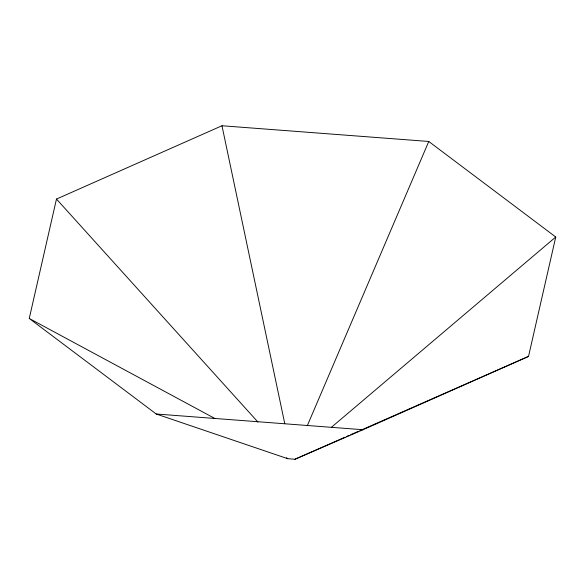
<?xml version="1.0" encoding="UTF-8"?>
<svg xmlns="http://www.w3.org/2000/svg" width="585" height="585" viewBox="0 0 585 585"><rect width="100%" height="100%" fill="white"/><g stroke="black" fill="none" stroke-linecap="round" stroke-linejoin="round"><path stroke-width="0.88" d="M29.25 318.459L56.474 199.061L221.964 125.753L428.768 141.468L555.75 237.013L528.526 356.411L363.036 429.726L294.95 459.247L287.776 458.706L156.232 414.004L29.25 318.459L215.017 418.56M307.264 425.77L428.768 141.468M331.571 427.167L555.75 237.013M294.95 459.247L344.916 437.236M346.591 436.498L349.091 435.394M350.759 434.662L358.276 431.357M359.943 430.618L528.526 356.411M156.232 414.004L363.036 429.726M286.511 457.755L287.776 458.706M56.474 199.061L257.978 422.099M221.964 125.753L284.785 423.723"/></g></svg>
